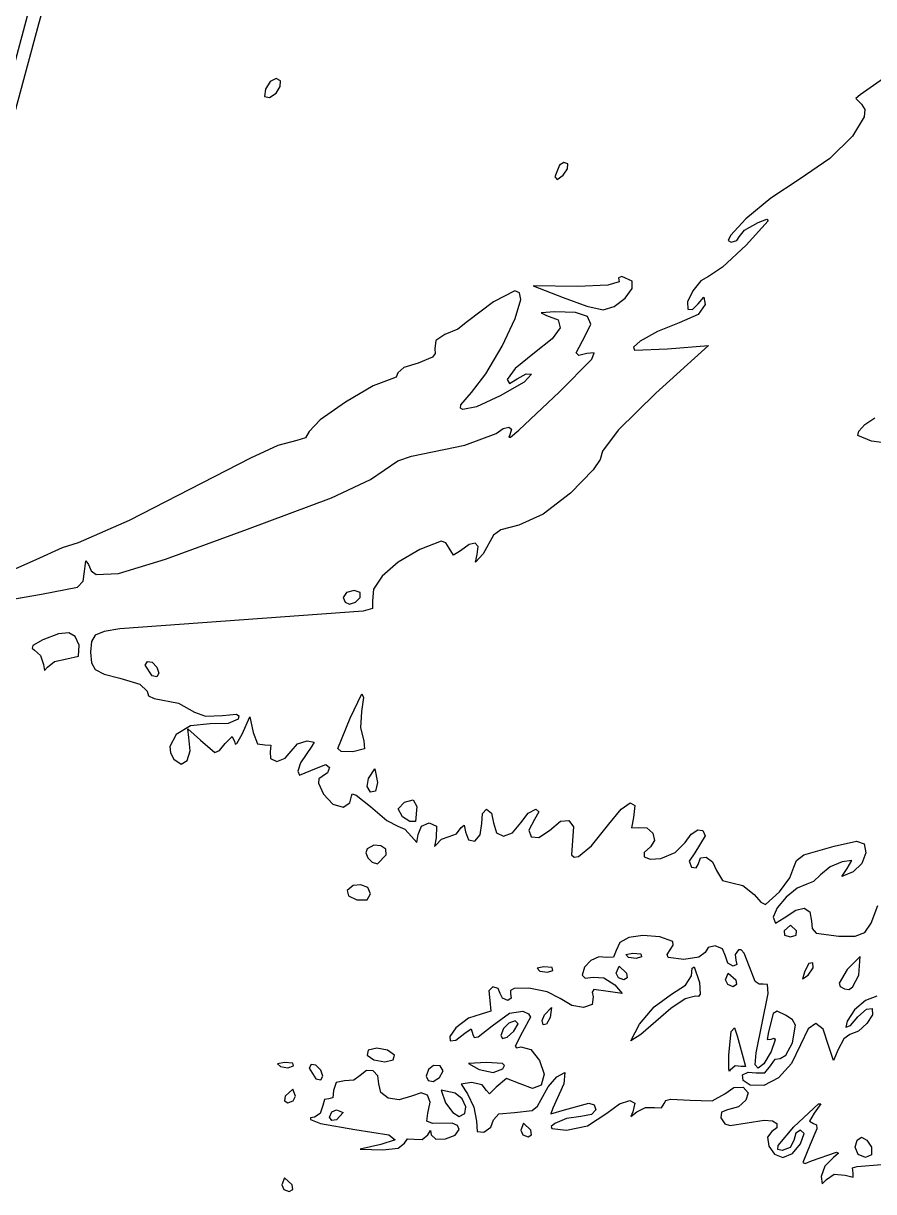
# Model space of a CAD drawing. Extents: x 0 to 282, y 0 to 282.
# Drawn here: x 137.6 to 181.6, y 47.3 to 107.6 of the extents above; entities that cross this region are included whole.
import ezdxf

# ---------------------------------------------------------------- set-up
doc = ezdxf.new("R2010")
doc.units = 0

msp = doc.modelspace()

# ---------------------------------------------------------------- linework, layer by layer
at = {"layer": 'Layer 1'}
for p, q in [((138.430012, 107.597469), (140.017512, 113.100809)), ((138.535837, 110.560766), (132.538611, 88.560691)), ((134.620012, 93.486369), (138.430012, 107.597469)), ((150.397764, 104.612284), (150.142, 104.210999)), ((150.706445, 104.775444), (150.397764, 104.612284)), ((150.919214, 104.645908), (150.706445, 104.775444)), ((150.900473, 104.347701), (150.919214, 104.645908)), ((182.258175, 104.884941), (180.869114, 103.92803)), ((150.142, 104.211), (150.102313, 103.840583)), ((150.102313, 103.840583), (150.353667, 103.787666)), ((150.142, 104.210999), (150.142, 104.211)), ((150.353667, 103.787666), (150.696523, 104.01642)), ((150.696523, 104.01642), (150.900473, 104.347701)), ((180.869114, 103.92803), (180.653038, 103.734003)), ((180.653038, 103.734003), (180.93967, 103.434141)), ((180.93967, 103.434141), (181.118608, 103.169007)), ((181.087947, 102.788117), (180.485468, 101.784904)), ((181.118608, 103.169007), (181.087947, 102.788117)), ((180.485468, 101.784904), (179.30752, 100.63617)), ((165.347, 100.295), (165.100055, 99.695277)), ((165.558667, 100.422882), (165.347, 100.295)), ((165.347, 100.295), (165.347, 100.295)), ((165.770334, 100.365556), (165.558667, 100.422882)), ((165.752695, 100.105381), (165.770334, 100.365556)), ((179.30752, 100.63617), (177.72939, 99.553581)), ((165.100055, 99.695277), (165.219118, 99.558575)), ((165.219118, 99.558575), (165.523389, 99.765833)), ((165.523389, 99.765833), (165.752695, 100.105381)), ((177.72939, 99.553581), (176.255439, 98.585096)), ((176.255439, 98.585096), (174.960083, 97.520698)), ((174.960083, 97.520698), (174.167436, 96.661351)), ((174.907166, 96.934202), (175.612722, 97.331077)), ((176.11543, 97.410452), (174.977722, 96.166907)), ((175.612722, 97.331077), (176.049284, 97.506364)), ((176.049284, 97.506364), (176.11543, 97.410452)), ((174.167436, 96.661351), (174.060913, 96.402624)), ((174.505881, 96.396216), (174.624944, 96.590243)), ((174.624944, 96.590243), (174.907166, 96.934202)), ((174.977722, 96.166907), (173.769458, 95.024788)), ((174.060913, 96.402624), (174.20161, 96.308021)), ((174.20161, 96.308021), (174.505881, 96.396216)), ((173.769458, 95.024788), (173.037442, 94.544127)), ((168.416, 94.2623), (167.842735, 94.085911)), ((168.552693, 94.544524), (168.386777, 94.466252)), ((168.386777, 94.466252), (168.415992, 94.262302)), ((168.415992, 94.262302), (168.416, 94.2623)), ((169.08627, 94.29758), (168.552693, 94.544524)), ((169.097846, 93.927163), (169.08627, 94.29758)), ((172.638912, 94.319232), (172.230461, 93.803295)), ((173.037442, 94.544127), (172.638912, 94.319232)), ((163.027445, 93.808066), (161.925015, 93.239212)), ((163.264467, 93.700579), (163.027445, 93.808066)), ((163.336125, 93.345045), (163.264467, 93.700579)), ((166.26405, 94.015355), (163.97099, 94.050633)), ((163.97099, 94.050633), (165.52321, 93.45091)), ((167.842735, 94.085911), (166.26405, 94.015355)), ((168.729082, 93.424453), (169.097846, 93.927163)), ((172.230461, 93.803295), (171.960918, 93.234442)), ((161.925, 93.2392), (160.58444, 92.21614)), ((161.925015, 93.239212), (161.925, 93.2392)), ((163.053352, 92.377111), (163.336125, 93.345045)), ((165.52321, 93.45091), (166.749113, 93.001118)), ((166.749113, 93.001118), (167.6046, 92.81591)), ((167.6046, 92.81591), (168.168494, 92.987889)), ((168.168494, 92.987889), (168.729082, 93.424453)), ((171.960918, 93.234442), (171.979112, 92.850797)), ((172.217237, 92.833159), (172.508279, 93.133019)), ((172.861057, 93.097742), (172.508278, 92.581804)), ((172.508279, 93.133019), (172.790501, 93.472568)), ((172.790501, 93.472568), (172.861057, 93.097742)), ((162.370396, 90.946156), (163.053352, 92.377111)), ((165.100018, 92.710042), (164.385643, 92.661535)), ((164.385643, 92.661535), (164.676684, 92.533653)), ((164.676684, 92.533653), (165.276958, 92.294977)), ((166.171581, 92.676415), (165.100018, 92.710042)), ((166.793352, 92.467503), (166.171581, 92.676415)), ((166.965331, 92.079998), (166.793352, 92.467503)), ((172.508278, 92.581804), (171.520497, 92.145241)), ((171.979112, 92.850797), (172.217237, 92.833159)), ((160.081731, 91.828084), (159.42027, 91.545862)), ((160.58444, 92.21614), (160.081731, 91.828084)), ((165.377831, 91.894243), (164.96938, 91.328144)), ((165.276958, 92.294977), (165.377831, 91.894243)), ((166.687518, 91.510592), (166.965331, 92.079998)), ((171.520497, 92.145241), (170.396017, 91.695449)), ((158.957249, 91.241591), (158.891103, 90.805028)), ((159.42027, 91.545862), (158.957249, 91.241591)), ((164.96938, 91.328144), (164.041684, 90.593373)), ((166.193629, 90.597779), (166.687518, 91.510592)), ((169.509667, 91.19274), (169.169567, 90.884059)), ((170.396017, 91.695449), (169.509667, 91.19274)), ((158.917561, 90.565249), (158.78527, 90.368465)), ((158.891103, 90.805028), (158.917561, 90.565249)), ((161.535305, 89.5152), (162.370396, 90.946156)), ((164.041684, 90.593373), (163.045087, 89.786393)), ((166.340252, 90.463834), (166.193629, 90.597779)), ((166.758074, 90.558091), (166.340252, 90.463834)), ((167.137863, 90.601636), (166.758074, 90.558091)), ((167.018249, 90.271456), (167.137863, 90.601636)), ((169.169567, 90.884059), (169.223034, 90.734128)), ((169.223034, 90.734128), (170.920777, 90.804684)), ((173.037447, 90.981073), (170.321057, 88.511623)), ((170.920777, 90.804684), (173.037447, 90.981073)), ((158.044436, 90.064194), (157.290375, 89.843708)), ((158.78527, 90.368465), (158.044436, 90.064194)), ((165.346964, 88.582531), (167.018249, 90.271456)), ((156.893502, 89.345409), (156.668606, 89.252805)), ((156.986106, 89.570305), (156.893502, 89.345409)), ((157.290375, 89.843708), (156.986106, 89.570305)), ((160.796125, 88.547265), (161.535305, 89.5152)), ((163.045087, 89.786393), (162.630574, 89.217543)), ((163.159741, 89.252821), (163.609533, 89.508585)), ((163.900575, 89.499766), (163.512519, 89.080843)), ((163.609533, 89.508585), (163.900575, 89.499766)), ((155.718862, 88.8879), (154.282947, 88.053359)), ((156.668606, 89.252805), (155.718862, 88.8879)), ((163.512519, 89.080843), (162.277795, 88.370876)), ((162.630574, 89.217543), (162.762866, 89.010287)), ((162.762866, 89.010287), (163.159741, 89.252821)), ((160.243809, 87.914469), (160.796125, 88.547265)), ((162.277795, 88.370876), (161.044174, 87.813044)), ((163.230294, 86.606971), (165.346964, 88.582531)), ((170.321057, 88.511623), (168.376365, 86.602214)), ((154.282947, 88.053359), (152.972708, 87.139443)), ((160.216938, 87.741111), (160.243809, 87.914469)), ((160.346335, 87.665319), (160.216938, 87.741111)), ((161.044174, 87.813044), (160.346335, 87.665319)), ((152.972708, 87.139443), (152.399996, 86.536415)), ((181.116014, 86.888924), (181.628645, 87.235638)), ((152.399996, 86.536415), (152.214788, 86.214505)), ((160.447755, 85.835267), (162.066127, 86.430582)), ((162.066127, 86.430582), (162.429379, 86.69737)), ((162.429379, 86.69737), (162.723177, 86.765721)), ((162.723177, 86.765721), (162.86484, 86.648864)), ((162.771683, 86.360026), (162.729239, 86.239861)), ((162.86484, 86.648864), (162.771683, 86.360026)), ((162.802551, 86.245374), (163.230294, 86.606971)), ((168.376365, 86.602214), (167.569387, 85.513013)), ((180.750007, 86.333299), (180.808987, 86.548273)), ((181.468792, 86.042257), (180.750007, 86.333299)), ((180.808987, 86.548273), (181.116014, 86.888924)), ((150.790447, 85.804401), (149.366106, 85.160581)), ((151.764996, 86.077804), (150.790447, 85.804401)), ((152.214788, 86.214505), (151.764996, 86.077804)), ((157.691677, 85.266412), (160.447755, 85.835267)), ((162.729239, 86.239861), (162.802551, 86.245374)), ((187.959912, 85.19559), (181.468792, 86.042257)), ((149.366106, 85.160581), (143.108707, 81.94148)), ((156.986121, 85.019467), (157.691677, 85.266412)), ((167.439368, 85.085958), (167.084867, 84.55059)), ((167.569387, 85.513013), (167.439368, 85.085958)), ((155.566187, 84.053737), (156.986121, 85.019467)), ((167.084867, 84.55059), (165.915738, 83.343427)), ((153.564171, 83.114467), (155.566187, 84.053737)), ((165.915738, 83.343427), (164.48864, 82.268557)), ((149.225001, 81.491687), (153.564171, 83.114467)), ((164.48864, 82.268557), (163.230217, 81.703013)), ((143.108707, 81.94148), (140.476096, 80.786131)), ((144.983947, 79.944973), (149.225001, 81.491687)), ((163.230217, 81.703013), (162.312993, 81.451658)), ((159.230594, 80.865164), (158.11493, 80.433011)), ((159.469271, 80.780277), (159.230594, 80.865164)), ((161.924937, 81.173846), (161.39577, 80.221345)), ((162.312993, 81.451658), (161.924937, 81.173846)), ((139.647069, 80.530367), (138.288876, 79.904186)), ((140.476096, 80.786131), (139.647069, 80.530367)), ((158.11493, 80.433011), (157.000371, 79.776513)), ((159.63188, 80.503567), (159.469271, 80.780277)), ((159.865596, 80.155199), (159.63188, 80.503567)), ((160.231603, 80.362456), (159.865596, 80.155199)), ((160.666512, 80.697043), (160.231603, 80.362456)), ((160.985665, 80.763741), (160.666512, 80.697043)), ((161.139455, 80.585698), (160.985665, 80.763741)), ((161.07827, 80.186067), (161.139455, 80.585698)), ((138.288876, 79.904186), (134.514156, 78.246126)), ((140.793604, 79.304459), (140.872979, 79.851265)), ((140.872979, 79.851265), (141.005271, 79.657237)), ((141.005271, 79.657237), (141.138528, 79.33381)), ((142.548675, 79.198625), (144.983947, 79.944973)), ((157.000371, 79.776513), (156.18347, 79.070407)), ((161.39577, 80.221345), (160.998895, 79.793601)), ((160.998895, 79.793601), (161.07827, 80.186067)), ((140.719189, 78.800095), (140.793604, 79.304459)), ((141.138528, 79.33381), (141.396634, 79.140195)), ((141.396634, 79.140195), (142.548675, 79.198625)), ((156.18347, 79.070407), (155.723756, 78.384144)), ((138.571104, 78.140289), (140.436415, 78.497477)), ((140.436415, 78.497477), (140.719189, 78.800095)), ((136.375063, 77.761053), (138.571104, 78.140289)), ((154.32716, 78.219664), (154.164, 77.9639)), ((154.164, 77.9639), (154.256604, 77.721365)), ((154.164, 77.9639), (154.164, 77.9639)), ((154.728445, 78.316678), (154.32716, 78.219664)), ((155.032716, 78.219664), (154.728445, 78.316678)), ((154.80341, 77.721365), (155.045945, 77.9639)), ((155.045945, 77.9639), (155.032716, 78.219664)), ((155.723756, 78.384144), (155.68076, 77.787181)), ((155.186871, 77.258014), (142.627971, 76.340791)), ((154.256604, 77.721365), (154.4815, 77.611122)), ((154.4815, 77.611122), (154.80341, 77.721365)), ((155.685169, 77.390306), (155.186871, 77.258014)), ((155.68076, 77.787181), (155.685169, 77.390306)), ((139.455043, 76.079869), (138.642002, 75.7767)), ((139.986965, 76.138298), (139.455043, 76.079869)), ((140.313836, 75.945373), (139.986965, 76.138298)), ((141.810519, 76.207948), (141.353559, 76.018881)), ((142.627971, 76.340791), (141.810519, 76.207948)), ((138.126062, 75.472429), (138.091335, 75.345098)), ((138.642, 75.7767), (138.126062, 75.472429)), ((138.642002, 75.7767), (138.642, 75.7767)), ((140.511722, 75.494478), (140.313836, 75.945373)), ((140.485264, 74.930033), (140.511722, 75.494478)), ((141.154568, 75.690906), (141.111021, 75.141341)), ((141.353559, 76.018881), (141.154568, 75.690906)), ((138.091335, 75.345098), (138.218666, 75.247533)), ((138.218666, 75.247533), (138.514118, 74.956491)), ((138.514118, 74.956491), (138.677277, 74.506699)), ((139.876722, 74.788922), (140.485264, 74.930033)), ((141.111021, 75.141341), (141.154567, 74.584614)), ((138.677277, 74.506699), (138.730194, 74.184789)), ((138.730194, 74.184789), (138.888944, 74.365588)), ((138.888944, 74.365588), (139.237312, 74.65663)), ((139.237312, 74.65663), (139.876722, 74.788922)), ((141.154567, 74.584614), (141.353556, 74.232939)), ((141.353556, 74.232939), (141.810515, 74.000325)), ((143.933164, 74.471111), (144.043407, 74.660729)), ((144.285942, 73.906666), (143.933164, 74.471111)), ((144.043407, 74.660729), (144.285942, 74.612222)), ((144.285942, 74.612222), (144.541706, 74.356458)), ((144.541706, 74.356458), (144.63872, 74.047777)), ((141.810515, 74.000325), (142.627971, 73.800781)), ((142.627971, 73.800781), (143.651026, 73.478871)), ((144.541706, 73.858159), (144.285942, 73.906666)), ((144.63872, 74.047777), (144.541706, 73.858159)), ((144.63872, 74.047777), (144.63872, 74.047777)), ((143.651026, 73.478871), (144.039081, 73.130503)), ((144.039081, 73.130503), (144.109636, 72.883559)), ((144.109636, 72.883559), (144.391859, 72.742447)), ((144.391859, 72.742447), (145.657448, 72.508732)), ((145.657448, 72.508732), (146.473249, 72.036891)), ((154.516496, 71.719431), (155.133858, 72.980609)), ((155.211028, 72.800914), (155.116219, 72.072209)), ((155.133858, 72.980609), (155.211028, 72.800914)), ((146.473249, 72.036891), (147.050923, 71.829634)), ((147.050923, 71.829634), (147.919639, 71.860502)), ((147.919639, 71.860502), (148.656062, 71.931058)), ((148.656062, 71.931058), (148.777881, 71.85058)), ((148.777881, 71.85058), (148.731028, 71.684113)), ((155.11622, 72.072217), (155.063303, 71.221141)), ((155.116219, 72.072209), (155.11622, 72.072217)), ((146.268195, 71.32913), (145.529566, 70.890362)), ((147.284638, 71.437168), (146.268195, 71.32913)), ((148.219499, 71.454807), (147.284638, 71.437168)), ((148.731028, 71.684113), (148.219499, 71.454807)), ((148.942698, 70.907997), (149.330754, 71.789942)), ((149.330754, 71.789942), (149.507143, 70.978553)), ((153.881496, 70.167211), (154.516496, 71.719431)), ((155.063303, 71.221141), (155.222053, 70.555267)), ((145.529566, 70.890362), (145.201043, 70.266384)), ((146.19103, 70.731608), (146.133703, 71.17699)), ((146.133703, 71.17699), (146.790753, 70.590497)), ((146.263237, 70.044242), (146.19103, 70.731608)), ((148.060753, 70.414108), (148.42676, 70.784525)), ((148.42676, 70.784525), (148.554642, 70.519941)), ((148.669294, 70.422928), (148.942698, 70.907997)), ((149.507143, 70.978553), (149.727629, 70.409699)), ((145.201043, 70.266384), (145.231913, 69.930417)), ((146.107243, 69.545392), (146.263237, 70.044242)), ((146.790753, 70.590497), (147.531586, 69.959907)), ((147.531586, 69.959907), (147.773018, 70.059677)), ((147.773018, 70.059677), (148.060753, 70.414108)), ((148.554642, 70.519941), (148.58551, 70.392059)), ((148.58551, 70.392059), (148.669294, 70.422928)), ((149.727629, 70.409699), (150.106866, 70.343553)), ((150.106866, 70.343553), (150.419956, 70.339143)), ((150.419956, 70.339143), (150.389088, 69.990775)), ((151.165199, 69.655636), (151.4827, 70.026053)), ((151.4827, 70.026053), (151.79579, 70.39647)), ((151.79579, 70.39647), (152.294089, 70.55522)), ((152.541034, 70.272998), (151.95895, 69.42633)), ((152.294089, 70.55522), (152.655686, 70.480255)), ((152.655686, 70.480255), (152.541034, 70.272998)), ((154.057885, 70.012871), (153.881496, 70.167211)), ((154.657608, 69.990822), (154.057885, 70.012871)), ((155.257331, 70.140753), (154.657608, 69.990822)), ((155.222053, 70.555267), (155.257331, 70.140753)), ((145.231913, 69.930417), (145.414918, 69.602718)), ((145.414918, 69.602718), (145.799114, 69.357427)), ((145.799114, 69.357427), (146.107243, 69.545392)), ((150.389088, 69.990775), (150.406727, 69.637997)), ((150.406727, 69.637997), (150.741866, 69.496886)), ((150.741866, 69.496886), (151.165199, 69.655636)), ((151.95895, 69.42633), (151.826658, 68.983152)), ((151.826658, 68.983152), (151.906034, 68.791328)), ((151.906034, 68.791328), (152.787979, 69.144106)), ((152.787979, 69.144106), (153.268639, 69.333725)), ((153.343604, 68.910391), (153.070201, 68.720773)), ((153.268639, 69.333725), (153.458257, 69.179384)), ((153.458257, 69.179384), (153.343604, 68.910391)), ((155.468998, 68.614994), (155.790908, 69.117703)), ((155.790908, 69.117703), (155.927609, 68.403327)), ((152.908832, 68.586001), (152.88389, 68.363586)), ((152.88389, 68.363586), (153.140756, 67.794732)), ((153.070201, 68.720773), (152.908832, 68.586001)), ((155.402852, 68.19607), (155.468998, 68.614994)), ((155.574831, 67.909438), (155.402852, 68.19607)), ((155.927609, 68.403327), (155.830595, 67.957945)), ((155.927609, 68.403327), (155.927609, 68.403327)), ((153.140756, 67.794732), (153.635747, 67.292023)), ((154.507769, 67.349349), (154.587145, 67.697718)), ((154.587145, 67.697718), (154.627383, 67.813473)), ((154.627383, 67.813473), (154.82968, 67.750635)), ((154.82968, 67.750635), (155.574923, 67.168551)), ((155.830595, 67.957945), (155.574831, 67.909438)), ((153.635747, 67.292023), (154.163811, 67.133273)), ((154.163811, 67.133273), (154.507769, 67.349349)), ((155.574923, 67.168551), (156.425998, 66.445354)), ((157.008035, 67.036311), (157.338764, 67.38027)), ((157.232931, 66.639436), (157.008035, 67.036311)), ((157.338764, 67.38027), (157.775327, 67.512562)), ((157.775327, 67.512562), (157.973764, 67.168603)), ((157.973764, 67.168603), (157.903208, 66.392491)), ((161.35607, 66.80254), (161.572147, 67.027436)), ((161.572147, 67.027436), (161.827911, 66.820179)), ((163.724091, 66.820179), (164.112147, 67.027436)), ((164.112147, 67.027436), (164.275307, 66.895144)), ((167.886873, 66.251324), (168.521874, 67.020822)), ((168.521874, 67.020822), (168.998124, 67.353758)), ((168.998124, 67.353758), (169.236249, 67.223671)), ((169.236249, 67.223671), (169.156873, 66.604102)), ((156.425998, 66.445354), (156.986033, 66.145491)), ((157.607757, 66.383672), (157.232931, 66.639436)), ((157.903209, 66.392491), (157.607757, 66.383672)), ((157.903208, 66.392491), (157.903209, 66.392491)), ((161.325202, 66.286602), (161.35607, 66.80254)), ((161.827911, 66.820179), (161.924925, 66.32188)), ((163.336035, 66.32188), (163.724091, 66.820179)), ((164.041591, 66.498269), (163.756061, 65.938786)), ((164.275307, 66.895144), (164.041591, 66.498269)), ((164.817703, 65.933824), (165.387109, 66.401806)), ((165.387109, 66.401806), (165.827531, 66.449762)), ((165.827531, 66.449762), (166.062902, 66.107457)), ((169.156873, 66.604102), (169.059859, 66.061706)), ((156.986033, 66.145491), (157.35204, 65.986741)), ((157.35204, 65.986741), (157.691589, 65.616324)), ((158.044367, 65.722157), (158.207527, 66.141081)), ((158.207527, 66.141081), (158.608812, 66.32188)), ((158.608812, 66.32188), (158.983638, 66.145491)), ((158.983638, 66.145491), (158.96159, 65.545768)), ((160.015514, 65.753026), (160.266868, 66.074935)), ((160.266868, 66.074935), (160.412388, 66.193998)), ((160.412388, 66.193998), (160.478535, 65.863268)), ((160.478535, 65.863268), (160.646104, 65.444344)), ((161.241417, 65.695699), (161.325202, 66.286602)), ((161.924925, 66.32188), (162.075958, 65.805942)), ((162.075958, 65.805942), (162.445272, 65.633963)), ((162.445272, 65.633963), (162.90719, 65.805942)), ((162.90719, 65.805942), (163.336035, 66.32188)), ((163.756061, 65.938786), (163.874022, 65.594277)), ((164.269794, 65.560653), (164.817703, 65.933824)), ((166.062902, 66.107457), (166.017153, 65.404657)), ((166.989496, 65.126843), (167.886873, 66.251324)), ((169.059859, 66.061706), (169.439095, 66.074935)), ((169.439095, 66.074935), (169.860224, 66.05454)), ((169.860224, 66.05454), (170.16229, 65.779484)), ((170.16229, 65.779484), (170.25269, 65.405208)), ((172.146666, 65.730976), (172.481807, 65.951462)), ((172.481807, 65.951462), (172.750801, 65.933823)), ((172.750801, 65.933823), (172.861045, 65.651601)), ((157.691589, 65.616324), (157.973811, 65.298824)), ((157.973811, 65.298824), (158.044367, 65.722157)), ((158.96159, 65.545768), (158.882215, 65.104796)), ((158.882215, 65.104796), (158.96159, 65.19299)), ((158.96159, 65.19299), (159.243812, 65.484032)), ((159.243812, 65.484032), (159.631868, 65.616324)), ((159.631868, 65.616324), (160.015514, 65.753026)), ((160.646104, 65.444344), (160.972424, 65.369379)), ((160.972424, 65.369379), (161.241417, 65.695699)), ((163.874022, 65.594277), (164.269794, 65.560653)), ((166.017153, 65.404657), (165.962031, 64.663823)), ((170.25269, 65.405208), (170.038818, 65.087157)), ((171.308817, 64.787295), (171.837985, 65.298823)), ((171.837985, 65.298823), (172.146666, 65.730976)), ((172.861045, 65.651601), (172.331878, 64.769656)), ((179.528554, 65.122431), (180.692724, 65.369376)), ((180.692724, 65.369376), (181.081882, 65.23543)), ((181.081882, 65.23543), (181.160155, 64.774061)), ((155.399, 64.9817), (155.337815, 64.771135)), ((155.337815, 64.771135), (155.438687, 64.514269)), ((155.741856, 65.160293), (155.399, 64.981699)), ((155.399, 64.981699), (155.399, 64.9817)), ((156.104555, 65.140449), (155.741856, 65.160293)), ((155.928167, 64.205588), (156.386778, 64.664199)), ((156.361422, 64.961855), (156.104555, 65.140449)), ((156.386778, 64.664199), (156.361422, 64.961855)), ((165.962031, 64.663823), (166.094047, 64.543933)), ((166.094047, 64.543933), (166.317014, 64.584447)), ((166.317014, 64.584447), (166.989496, 65.126843)), ((170.038818, 65.087157), (169.714703, 64.790052)), ((169.714703, 64.790052), (169.721318, 64.562399)), ((170.567985, 64.487434), (171.308817, 64.787295)), ((172.331878, 64.769656), (172.045246, 64.333093)), ((177.578905, 64.373331), (177.971921, 64.668231)), ((177.971921, 64.668231), (179.528554, 65.122431)), ((181.160155, 64.774061), (180.960615, 64.213475)), ((155.438687, 64.514269), (155.652008, 64.29709)), ((155.652008, 64.29709), (155.928167, 64.205588)), ((169.721318, 64.562399), (170.018974, 64.447195)), ((170.018974, 64.447195), (170.567985, 64.487434)), ((172.045246, 64.333093), (172.155489, 64.028822)), ((172.155489, 64.028822), (172.398024, 63.993544)), ((172.398024, 63.993544), (172.508267, 64.169933)), ((172.508267, 64.169933), (172.632291, 64.507277)), ((172.632291, 64.507277), (172.918372, 64.54035)), ((172.918372, 64.54035), (173.237526, 64.30884)), ((173.237526, 64.30884), (173.460768, 63.852433)), ((177.235497, 63.486424), (177.447164, 64.028821)), ((177.447164, 64.028821), (177.578905, 64.373331)), ((179.321299, 64.04205), (178.823, 63.640765)), ((179.95189, 64.311043), (179.321299, 64.04205)), ((180.44578, 64.372779), (179.95189, 64.311043)), ((180.198835, 63.958265), (180.44578, 64.372779)), ((180.960615, 64.213475), (180.516335, 63.781876)), ((173.460768, 63.852433), (173.75622, 63.336495)), ((176.70633, 62.758821), (177.235497, 63.486424)), ((178.823, 63.640765), (178.456993, 63.287987)), ((179.934251, 63.55257), (180.198835, 63.958265)), ((180.516335, 63.781876), (179.934251, 63.55257)), ((154.682474, 63.085013), (154.375995, 62.8298)), ((154.375995, 62.8298), (154.376, 62.8298)), ((154.376, 62.8298), (154.437736, 62.556397)), ((155.081555, 63.125252), (154.682474, 63.085013)), ((155.427719, 62.973667), (155.081555, 63.125252)), ((155.575445, 62.653411), (155.427719, 62.973667)), ((173.75622, 63.336495), (174.23688, 63.217433)), ((174.23688, 63.217433), (174.805735, 63.089551)), ((174.805735, 63.089551), (175.40105, 62.61771)), ((175.987544, 62.106182), (176.70633, 62.758821)), ((177.624106, 62.951745), (177.054701, 62.485416)), ((178.117444, 63.146876), (177.624106, 62.951745)), ((178.456993, 63.287987), (178.117444, 63.146876)), ((154.437736, 62.556397), (154.869889, 62.335911)), ((154.869889, 62.335911), (155.394646, 62.335911)), ((155.394646, 62.335911), (155.575445, 62.653411)), ((175.40105, 62.61771), (175.738945, 62.22304)), ((175.738945, 62.22304), (175.987544, 62.106182)), ((177.054701, 62.485416), (176.584515, 61.926484)), ((176.584515, 61.926484), (176.388834, 61.453546)), ((176.953279, 61.418268), (177.545835, 61.807426)), ((177.545835, 61.807426), (177.989563, 61.912157)), ((177.989563, 61.912157), (178.267927, 61.725846)), ((178.267927, 61.725846), (178.364389, 61.241879)), ((181.447335, 61.130533), (181.786329, 62.053267)), ((176.388834, 61.453546), (176.499077, 61.131636)), ((176.499077, 61.131636), (176.953279, 61.418268)), ((177.2705, 61.030622), (176.953, 60.7484)), ((177.588, 60.7484), (177.2705, 61.030622)), ((178.364389, 61.241879), (178.396359, 60.857682)), ((181.111645, 60.650976), (181.447335, 61.130533)), ((168.927564, 60.395213), (168.449108, 60.132834)), ((169.644145, 60.498841), (168.927564, 60.395213)), ((170.532704, 60.43049), (169.644145, 60.498841)), ((171.194163, 60.187956), (170.532704, 60.43049)), ((176.953, 60.7484), (176.966229, 60.523504)), ((176.953, 60.7484), (176.953, 60.7484)), ((176.966229, 60.523504), (177.2705, 60.4309)), ((177.2705, 60.4309), (177.574771, 60.523504)), ((177.574771, 60.523504), (177.588, 60.7484)), ((178.396359, 60.857682), (178.593694, 60.628927)), ((178.593694, 60.628927), (179.775499, 60.465767)), ((179.775499, 60.465767), (180.61059, 60.475689)), ((180.61059, 60.475689), (181.111645, 60.650976)), ((168.449108, 60.132834), (168.274924, 59.724934)), ((170.909183, 59.519331), (171.061871, 59.760212)), ((171.061871, 59.760212), (171.217314, 60.008811)), ((171.217314, 60.008811), (171.194163, 60.187956)), ((173.019787, 59.874866), (172.861037, 59.619101)), ((173.390204, 59.971879), (173.019787, 59.874866)), ((173.760621, 59.813129), (173.390204, 59.971879)), ((173.919371, 59.442712), (173.760621, 59.813129)), ((174.589649, 59.760212), (174.41326, 59.522087)), ((174.732414, 59.766277), (174.589649, 59.760212)), ((174.885101, 59.597054), (174.732414, 59.766277)), ((166.960827, 59.204587), (166.640019, 58.86614)), ((167.374238, 59.397512), (166.960827, 59.204587)), ((167.781035, 59.372156), (167.374238, 59.397512)), ((168.133813, 59.389796), (167.781035, 59.372156)), ((168.274924, 59.724934), (168.133813, 59.389796)), ((168.76433, 59.517726), (169.121518, 59.583872)), ((168.909851, 59.372205), (168.76433, 59.517726)), ((169.297907, 59.310469), (168.909851, 59.372205)), ((169.121518, 59.583872), (169.549262, 59.548594)), ((169.580129, 59.407483), (169.297907, 59.310469)), ((169.549262, 59.548594), (169.580129, 59.407483)), ((169.580129, 59.407483), (169.580129, 59.407483)), ((170.951626, 59.367747), (170.909183, 59.519331)), ((171.767427, 59.266323), (170.951626, 59.367747)), ((172.539127, 59.376567), (171.767427, 59.266323)), ((172.861037, 59.619101), (172.539127, 59.376567)), ((174.034024, 59.072296), (173.919371, 59.442712)), ((174.41326, 59.522087), (174.448538, 59.231045)), ((174.448538, 59.231045), (174.497045, 59.00615)), ((175.154094, 58.878267), (174.885101, 59.597054)), ((180.882508, 59.4166), (180.199, 58.7375)), ((180.798723, 58.455278), (180.882508, 59.4166)), ((164.535667, 58.878667), (164.178479, 58.812521)), ((164.178479, 58.812521), (164.324, 58.667)), ((164.324, 58.667), (164.712056, 58.605264)), ((164.324, 58.667), (164.324, 58.667)), ((164.96341, 58.843389), (164.535667, 58.878667)), ((164.712056, 58.605264), (164.994278, 58.702278)), ((164.994278, 58.702278), (164.96341, 58.843389)), ((166.640019, 58.86614), (166.511035, 58.454933)), ((168.274822, 58.560816), (168.415933, 58.913594)), ((168.389475, 58.318281), (168.274822, 58.560816)), ((168.415933, 58.913594), (168.803989, 58.560816)), ((168.803989, 58.560816), (168.839267, 58.318281)), ((168.803989, 58.560816), (168.803989, 58.560816)), ((172.155386, 58.419699), (172.196728, 58.820984)), ((172.196728, 58.820984), (172.300908, 58.87831)), ((172.300908, 58.87831), (172.57872, 58.066921)), ((173.919242, 58.208038), (174.060353, 58.560816)), ((174.307427, 58.913545), (174.034024, 59.072296)), ((174.060353, 58.560816), (174.448409, 58.208038)), ((174.497045, 59.00615), (174.307427, 58.913545)), ((175.453955, 58.133024), (175.154094, 58.878267)), ((178.012, 58.667), (177.888528, 58.256896)), ((178.223667, 59.050645), (178.012, 58.666999)), ((178.012, 58.666999), (178.012, 58.667)), ((178.188389, 58.455333), (178.444153, 58.82575)), ((178.435334, 59.090333), (178.223667, 59.050645)), ((178.444153, 58.82575), (178.435334, 59.090333)), ((180.199, 58.7375), (179.797715, 58.045173)), ((180.199, 58.7375), (180.199, 58.7375)), ((166.511035, 58.454933), (166.674195, 58.296183)), ((166.674195, 58.296183), (167.07548, 58.3491)), ((167.07548, 58.3491), (167.626695, 58.313822)), ((167.626695, 58.313822), (168.20437, 57.961044)), ((168.20437, 57.961044), (168.570377, 57.506843)), ((168.662878, 58.208038), (168.389475, 58.318281)), ((168.839267, 58.318281), (168.662878, 58.208038)), ((171.132326, 57.467198), (171.855523, 57.930219)), ((171.855523, 57.930219), (172.155386, 58.419699)), ((172.578709, 58.066927), (172.605167, 57.476024)), ((172.57872, 58.066921), (172.578709, 58.066927)), ((174.033895, 57.965503), (173.919242, 58.208038)), ((174.307298, 57.85526), (174.033895, 57.965503)), ((174.483687, 57.965503), (174.307298, 57.85526)), ((174.448409, 58.208038), (174.483687, 57.965503)), ((174.448409, 58.208038), (174.448409, 58.208038)), ((175.650188, 57.980337), (175.453955, 58.133024)), ((175.85965, 57.996322), (175.650188, 57.980337)), ((176.087302, 57.965453), (175.85965, 57.996322)), ((176.119824, 57.51125), (176.087302, 57.965453)), ((177.888528, 58.256896), (178.188389, 58.455333)), ((179.797715, 58.045173), (179.846773, 57.869336)), ((180.481223, 57.837916), (180.798723, 58.455278)), ((161.889647, 57.855212), (161.6868, 57.647955)), ((161.6868, 57.647955), (161.748536, 57.149656)), ((162.16305, 57.758198), (161.889647, 57.855212)), ((162.277703, 57.502434), (162.16305, 57.758198)), ((162.392356, 57.259899), (162.277703, 57.502434)), ((162.995937, 57.761505), (162.803218, 57.665456)), ((162.803218, 57.665456), (162.80687, 57.502434)), ((162.80687, 57.502434), (162.842148, 57.259899)), ((163.763781, 57.775837), (162.995937, 57.761505)), ((164.696989, 57.59173), (163.763781, 57.775837)), ((165.38215, 57.255489), (164.696989, 57.59173)), ((167.07548, 57.326044), (167.024216, 56.937989)), ((167.119577, 57.70528), (167.028076, 57.578501)), ((167.028076, 57.578501), (167.07548, 57.326044)), ((167.851592, 57.608266), (167.119577, 57.70528)), ((168.570377, 57.506843), (167.851592, 57.608266)), ((170.223919, 56.823381), (171.132326, 57.467198)), ((172.367042, 57.361371), (171.837875, 57.229079)), ((172.519178, 57.352551), (172.367042, 57.361371)), ((172.605167, 57.476024), (172.519178, 57.352551)), ((175.506872, 54.433262), (176.119824, 57.51125)), ((179.846773, 57.869336), (180.057889, 57.749722)), ((180.057889, 57.749722), (180.282785, 57.721059)), ((180.282785, 57.721059), (180.481223, 57.837916)), ((181.737822, 57.361327), (181.150777, 57.14084)), ((161.748536, 57.149656), (161.783814, 56.59844)), ((162.665759, 57.149656), (162.392356, 57.259899)), ((162.842148, 57.259899), (162.665759, 57.149656)), ((164.570607, 56.40887), (164.923384, 56.774877)), ((164.923384, 56.774877), (164.852829, 56.267759)), ((165.96919, 56.889482), (165.38215, 57.255489)), ((166.586, 56.788058), (165.96919, 56.889482)), ((167.024216, 56.937989), (166.586, 56.788058)), ((169.474266, 55.914978), (170.223919, 56.823381)), ((171.097042, 56.726371), (169.544822, 55.385811)), ((171.837875, 57.229079), (171.097042, 56.726371)), ((181.150777, 57.14084), (180.586882, 56.65577)), ((181.199834, 56.699868), (181.504105, 56.726326)), ((181.504105, 56.726326), (181.51568, 56.397801)), ((160.637285, 56.236843), (159.984645, 55.738544)), ((161.289925, 56.4441), (160.637285, 56.236843)), ((161.783814, 56.59844), (161.289925, 56.4441)), ((161.854368, 55.844377), (162.753951, 56.492607)), ((162.753951, 56.492607), (163.441868, 56.585211)), ((163.834334, 56.276531), (163.40659, 55.491601)), ((163.441868, 56.585211), (163.738973, 56.454022)), ((163.738973, 56.454022), (163.834334, 56.276531)), ((164.442725, 56.104599), (164.570607, 56.40887)), ((164.852829, 56.267759), (164.663211, 55.914981)), ((164.852829, 56.267759), (164.852829, 56.267759)), ((176.388818, 56.479375), (176.141873, 55.526874)), ((176.578436, 56.585209), (176.388818, 56.479375)), ((177.059096, 56.373542), (176.578436, 56.585209)), ((177.386518, 56.138173), (177.059096, 56.373542)), ((177.535346, 55.866425), (177.386518, 56.138173)), ((180.586882, 56.65577), (180.198826, 56.082506)), ((180.379625, 55.8532), (180.763271, 56.302992)), ((180.763271, 56.302992), (181.199834, 56.699868)), ((181.51568, 56.397801), (181.226292, 55.950213)), ((159.984645, 55.738544), (159.674311, 55.282688)), ((160.443256, 55.456322), (160.773986, 55.685627)), ((160.773986, 55.685627), (160.86659, 55.385766)), ((161.135583, 55.271113), (161.854368, 55.844377)), ((162.454, 55.7036), (162.303518, 55.344207)), ((162.714174, 55.977003), (162.454, 55.7036)), ((162.454, 55.7036), (162.454, 55.7036)), ((162.637555, 55.247193), (162.983167, 55.562489)), ((163.053723, 56.091656), (162.714174, 55.977003)), ((162.983167, 55.562489), (163.203653, 55.946135)), ((163.203653, 55.946135), (163.053723, 56.091656)), ((164.500051, 55.879703), (164.442725, 56.104599)), ((164.663211, 55.914981), (164.500051, 55.879703)), ((169.033294, 55.06831), (169.474266, 55.914978)), ((174.095565, 54.32748), (174.210218, 55.535745)), ((174.210218, 55.535745), (174.377787, 55.73859)), ((174.377787, 55.73859), (174.518898, 55.315256)), ((176.141873, 55.526874), (176.066908, 55.134408)), ((177.376596, 54.962432), (177.535346, 55.866425)), ((178.189642, 55.684527), (177.799933, 54.856599)), ((178.589274, 55.950213), (178.189642, 55.684527)), ((178.955832, 55.660273), (178.589274, 55.950213)), ((179.246323, 54.821321), (178.955832, 55.660273)), ((180.198826, 56.082506), (180.128271, 55.773825)), ((180.128271, 55.773825), (180.379625, 55.8532)), ((180.784768, 55.555541), (180.339935, 55.385766)), ((181.226292, 55.950213), (180.784768, 55.555541)), ((159.674311, 55.282688), (159.698013, 55.055037)), ((159.698013, 55.055037), (159.979684, 55.098583)), ((159.979684, 55.098583), (160.443256, 55.456322)), ((160.86659, 55.385766), (160.936594, 55.239143)), ((160.936594, 55.239143), (161.135583, 55.271113)), ((162.303518, 55.344207), (162.387854, 55.183252)), ((162.387854, 55.183252), (162.637555, 55.247193)), ((163.40659, 55.491601), (163.053813, 54.790455)), ((169.544822, 55.385811), (169.033294, 55.06831)), ((174.518898, 55.315256), (174.518899, 55.315258)), ((174.518899, 55.315258), (174.836399, 54.186368)), ((176.066908, 55.134408), (176.282984, 55.138818)), ((176.282984, 55.138818), (176.436773, 55.198349)), ((176.481422, 55.11236), (176.282984, 54.503818)), ((176.436773, 55.198349), (176.481422, 55.11236)), ((177.032638, 54.318612), (177.376596, 54.962432)), ((180.026845, 55.15646), (179.740212, 54.609654)), ((180.339935, 55.385766), (180.026845, 55.15646)), ((155.460736, 54.583564), (155.399, 54.3278)), ((155.399, 54.3278), (155.751778, 54.085265)), ((155.399, 54.3278), (155.399, 54.3278)), ((155.892889, 54.680578), (155.460736, 54.583564)), ((156.457334, 54.583564), (155.892889, 54.680578)), ((156.810112, 54.3278), (156.457334, 54.583564)), ((156.748376, 54.085265), (156.810112, 54.3278)), ((163.053813, 54.790455), (163.118856, 54.702812)), ((163.118856, 54.702812), (163.336035, 54.750767)), ((163.336035, 54.750767), (163.858587, 54.605797)), ((163.858587, 54.605797), (164.314993, 54.040801)), ((174.091156, 53.595465), (174.095565, 54.32748)), ((175.449544, 53.829129), (175.506872, 54.433262)), ((176.282984, 54.503818), (175.903747, 53.877637)), ((176.741596, 54.151043), (177.032638, 54.318612)), ((177.799933, 54.856599), (177.322581, 53.88646)), ((179.493267, 54.054029), (179.246323, 54.821321)), ((179.740212, 54.609654), (179.493267, 54.054029)), ((151.129667, 53.939767), (150.772479, 53.873621)), ((150.772479, 53.873621), (150.918, 53.7281)), ((150.918, 53.7281), (151.306056, 53.666364)), ((150.918, 53.7281), (150.918, 53.7281)), ((151.55741, 53.904489), (151.129667, 53.939767)), ((151.306056, 53.666364), (151.588278, 53.763378)), ((151.588278, 53.763378), (151.55741, 53.904489)), ((152.510243, 53.847118), (152.4, 53.6575)), ((152.752778, 53.798611), (152.510243, 53.847118)), ((153.008542, 53.542847), (152.752778, 53.798611)), ((155.751778, 54.085265), (156.316223, 53.975022)), ((156.316223, 53.975022), (156.748376, 54.085265)), ((158.834174, 53.794257), (158.574, 53.587)), ((159.173723, 53.763389), (158.834174, 53.794257)), ((159.328063, 53.503215), (159.173723, 53.763389)), ((161.572053, 53.939778), (160.637189, 53.882451)), ((160.637189, 53.882451), (161.183997, 53.587)), ((162.392262, 53.886861), (161.572053, 53.939778)), ((162.50471, 53.781028), (162.392262, 53.886861)), ((162.41872, 53.622278), (162.50471, 53.781028)), ((164.314993, 54.040801), (164.546502, 53.336898)), ((174.408656, 53.771854), (174.166121, 53.551368)), ((174.730566, 53.727757), (174.408656, 53.771854)), ((174.942232, 53.732166), (174.730566, 53.727757)), ((174.836399, 54.186368), (174.942232, 53.732166)), ((175.603885, 53.648331), (175.449544, 53.829129)), ((175.903747, 53.877637), (175.603885, 53.648331)), ((175.943436, 53.414619), (176.247707, 53.762987)), ((176.247707, 53.762987), (176.481422, 54.115765)), ((176.481422, 54.115765), (176.741596, 54.151043)), ((177.322581, 53.88646), (176.653405, 53.154445)), ((152.4, 53.6575), (152.752778, 53.093055)), ((152.4, 53.6575), (152.4, 53.6575)), ((153.105556, 53.234166), (153.008542, 53.542847)), ((153.008542, 53.044548), (153.105556, 53.234166)), ((155.046, 53.2695), (154.706451, 53.035785)), ((155.046014, 53.2695), (155.046, 53.2695)), ((155.363514, 53.530776), (155.046014, 53.2695)), ((155.707473, 53.507625), (155.363514, 53.530776)), ((155.958827, 53.259578), (155.707473, 53.507625)), ((155.998515, 52.846166), (155.958827, 53.259578)), ((158.574, 53.587), (158.448874, 53.23312)), ((158.448874, 53.23312), (158.551951, 53.004916)), ((158.574, 53.587), (158.574, 53.587)), ((158.807164, 52.961921), (159.138445, 53.163666)), ((159.138445, 53.163666), (159.328063, 53.503215)), ((161.183997, 53.587), (161.184, 53.587)), ((161.184, 53.587), (161.920424, 53.432659)), ((161.920424, 53.432659), (162.41872, 53.622278)), ((162.604019, 53.114756), (162.066035, 52.669374)), ((163.300755, 52.845763), (162.604019, 53.114756)), ((164.546502, 53.336898), (164.394365, 52.775207)), ((164.74714, 52.682605), (165.205752, 53.198545)), ((165.205752, 53.198545), (165.620266, 53.43226)), ((165.620266, 53.43226), (165.55853, 52.845767)), ((174.12037, 53.474198), (174.091156, 53.595465)), ((174.166121, 53.551368), (174.12037, 53.474198)), ((174.801317, 53.304376), (175.087949, 53.449897)), ((174.836595, 53.013334), (174.801317, 53.304376)), ((175.087949, 53.449897), (175.506873, 53.410209)), ((175.506873, 53.410209), (175.943436, 53.414619)), ((176.653405, 53.154445), (175.904853, 52.75316)), ((151.553056, 52.563878), (151.165, 52.2111)), ((151.694167, 52.2111), (151.553056, 52.563878)), ((152.752778, 53.093055), (153.008542, 53.044548)), ((153.793638, 52.912313), (153.670166, 52.493389)), ((154.234611, 52.987278), (153.793638, 52.912313)), ((154.706451, 53.035785), (154.234611, 52.987278)), ((156.099384, 52.384799), (155.998515, 52.846166)), ((158.551951, 53.004916), (158.807164, 52.961921)), ((159.949889, 52.352294), (159.226694, 52.515454)), ((159.226694, 52.515454), (159.456, 51.858405)), ((160.796034, 52.916319), (160.253637, 52.814895)), ((160.253637, 52.814895), (160.584367, 52.316596)), ((161.34284, 52.784027), (160.796034, 52.916319)), ((161.572146, 52.492985), (161.34284, 52.784027)), ((162.066035, 52.669374), (161.726486, 52.329825)), ((163.940163, 52.598818), (163.300755, 52.845763)), ((164.394365, 52.775207), (163.940163, 52.598818)), ((164.394363, 52.034375), (164.74714, 52.682605)), ((165.55853, 52.845767), (164.994085, 51.575767)), ((173.884098, 52.316601), (174.347119, 52.65174)), ((174.347119, 52.65174), (174.836599, 52.669379)), ((175.189373, 52.775209), (174.836595, 53.013334)), ((174.836599, 52.669379), (175.091811, 52.383297)), ((175.904853, 52.75316), (175.189373, 52.775209)), ((151.165, 52.2111), (151.129722, 51.968565)), ((151.129722, 51.968565), (151.306111, 51.858322)), ((151.165, 52.2111), (151.165, 52.2111)), ((151.306111, 51.858322), (151.579514, 51.968565)), ((151.579514, 51.968565), (151.694167, 52.2111)), ((153.198325, 52.039187), (153.105721, 51.717277)), ((153.423221, 52.070055), (153.198325, 52.039187)), ((153.626069, 52.109743), (153.423221, 52.070055)), ((153.670166, 52.493389), (153.626069, 52.109743)), ((156.48799, 52.092104), (156.099384, 52.384799)), ((157.055191, 52.01769), (156.48799, 52.092104)), ((157.691845, 52.211166), (157.055191, 52.01769)), ((158.196207, 52.37598), (157.691845, 52.211166)), ((158.525283, 52.259674), (158.196207, 52.37598)), ((158.649306, 51.898627), (158.525283, 52.259674)), ((158.538512, 51.329221), (158.649306, 51.898627)), ((160.315345, 52.060698), (159.949889, 52.352294)), ((160.492286, 51.659963), (160.315345, 52.060698)), ((160.584367, 52.316596), (160.919505, 51.637499)), ((161.726486, 52.329825), (161.572146, 52.492985)), ((164.204197, 51.681597), (164.394363, 52.034375)), ((168.441937, 51.811136), (168.967246, 51.985871)), ((168.967246, 51.985871), (169.234587, 51.849721)), ((170.744368, 51.822712), (170.829806, 51.974296)), ((170.829806, 51.974296), (171.083917, 52.056427)), ((171.083917, 52.056427), (172.084928, 51.999101)), ((172.084928, 51.999101), (173.222637, 51.959413)), ((173.222637, 51.959413), (173.884098, 52.316601)), ((174.9733, 51.994689), (174.583591, 51.652384)), ((175.091811, 52.383297), (174.9733, 51.994689)), ((152.973429, 51.311582), (152.682387, 51.117554)), ((153.105721, 51.717277), (152.973429, 51.311582)), ((153.458499, 51.117555), (153.568742, 51.390958)), ((153.568742, 51.390958), (153.811277, 51.505611)), ((153.811277, 51.505611), (154.164055, 51.3645)), ((154.164055, 51.3645), (153.811277, 50.976444)), ((154.164055, 51.3645), (154.164055, 51.3645)), ((158.476776, 50.905888), (158.538512, 51.329221)), ((159.456, 51.858405), (159.456, 51.8584)), ((159.456, 51.8584), (159.822007, 51.360101)), ((159.822007, 51.360101), (160.161556, 51.152844)), ((160.161556, 51.152844), (160.450944, 51.305531)), ((160.450944, 51.305531), (160.492286, 51.659963)), ((160.919505, 51.637499), (161.042978, 50.905486)), ((162.207145, 51.289131), (163.018533, 51.364097)), ((163.018533, 51.364097), (163.931346, 51.461111)), ((163.931346, 51.461111), (164.204197, 51.681597)), ((164.994085, 51.575767), (164.897071, 51.289135)), ((164.897071, 51.289135), (165.593808, 51.505211)), ((165.593808, 51.505211), (166.854991, 51.849169)), ((166.780022, 50.676183), (167.781029, 51.328822)), ((166.854991, 51.849169), (167.131701, 51.76318)), ((167.216588, 51.505211), (166.987282, 51.262676)), ((167.131701, 51.76318), (167.216588, 51.505211)), ((167.781029, 51.328822), (168.441937, 51.811136)), ((169.121589, 51.399378), (169.028984, 51.161253)), ((169.028984, 51.161253), (169.333256, 51.399378)), ((169.234587, 51.849721), (169.121589, 51.399378)), ((169.333256, 51.399378), (169.791867, 51.624274)), ((169.791867, 51.624274), (170.250479, 51.611045)), ((170.250479, 51.611045), (170.603256, 51.597816)), ((170.603256, 51.597816), (170.744368, 51.822712)), ((173.7033, 51.372917), (173.672432, 51.081875)), ((174.02521, 51.505209), (173.7033, 51.372917)), ((174.583591, 51.652384), (174.02521, 51.505209)), ((177.447156, 50.623256), (178.730386, 51.809469)), ((178.505486, 51.328812), (178.262951, 50.918707)), ((178.851099, 51.808918), (178.505486, 51.328812)), ((178.730386, 51.809469), (178.851099, 51.808918)), ((152.682387, 51.117554), (152.473752, 51.08014)), ((152.473752, 51.08014), (152.481744, 51.003452)), ((152.481744, 51.003452), (152.982248, 50.786825)), ((152.982248, 50.786825), (154.763777, 50.482554)), ((153.568742, 50.941166), (153.458499, 51.117555)), ((153.811277, 50.976444), (153.568742, 50.941166)), ((158.785457, 50.800054), (158.476776, 50.905888)), ((159.790871, 50.813283), (158.785457, 50.800054)), ((160.065376, 50.685953), (159.790871, 50.813283)), ((161.042978, 50.905486), (161.091485, 50.385138)), ((161.783811, 50.605624), (161.924923, 50.976041)), ((161.924923, 50.976041), (162.207145, 51.289131)), ((163.477111, 50.800078), (163.336, 50.4473)), ((163.865167, 50.4473), (163.477111, 50.800078)), ((165.099916, 50.799655), (164.910849, 50.640354)), ((165.704053, 51.04219), (165.099916, 50.799655)), ((166.440476, 51.152433), (165.704053, 51.04219)), ((166.987282, 51.262676), (166.440476, 51.152433)), ((173.672432, 51.081875), (173.879689, 50.782013)), ((173.879689, 50.782013), (174.166321, 50.693819)), ((174.166321, 50.693819), (175.921392, 50.971631)), ((175.921392, 50.971631), (176.349134, 50.936905)), ((176.349134, 50.936905), (176.565211, 50.799652)), ((176.565211, 50.799652), (176.57403, 50.561527)), ((178.262951, 50.918707), (178.470208, 50.799645)), ((178.470208, 50.799645), (178.61628, 50.727987)), ((178.61628, 50.727987), (178.633368, 50.517423)), ((154.763777, 50.482554), (156.527667, 50.200332)), ((156.527667, 50.200332), (156.845167, 49.940158)), ((158.251876, 49.962207), (158.538508, 50.200332)), ((158.538508, 50.200332), (158.66639, 50.438457)), ((158.66639, 50.438457), (158.714897, 50.200332)), ((158.714897, 50.200332), (158.955778, 49.986461)), ((159.451321, 49.997485), (159.94025, 50.180488)), ((159.94025, 50.180488), (160.161287, 50.482554)), ((160.161287, 50.482554), (160.065376, 50.685953)), ((161.091485, 50.385138), (161.431034, 50.341041)), ((161.431034, 50.341041), (161.783811, 50.605624)), ((163.336, 50.4473), (163.450653, 50.204765)), ((163.336, 50.4473), (163.336, 50.4473)), ((163.450653, 50.204765), (163.724056, 50.094522)), ((163.724056, 50.094522), (163.900445, 50.204765)), ((163.900445, 50.204765), (163.865167, 50.4473)), ((164.910849, 50.640354), (164.936756, 50.530662)), ((164.936756, 50.530662), (165.699639, 50.446877)), ((165.699639, 50.446877), (166.780022, 50.676183)), ((176.318266, 50.376318), (176.079038, 50.077558)), ((176.57403, 50.561527), (176.318266, 50.376318)), ((176.644586, 49.661938), (177.447156, 50.623256)), ((177.557399, 50.28812), (177.447156, 49.917703)), ((177.799934, 50.44687), (177.557399, 50.28812)), ((177.985142, 50.2793), (177.799934, 50.44687)), ((177.799934, 49.741314), (177.985142, 50.2793)), ((178.633368, 50.517423), (178.293819, 49.706035)), ((180.714456, 49.935394), (180.939352, 50.094144)), ((180.939352, 50.094144), (181.217165, 49.935394)), ((156.104333, 49.706443), (155.046003, 49.459498)), ((156.845167, 49.940158), (156.104333, 49.706443)), ((156.210173, 49.42422), (156.999514, 49.521234)), ((156.999514, 49.521234), (157.339063, 49.776998)), ((157.339063, 49.776998), (157.480174, 50.001894)), ((157.480174, 50.001894), (157.832952, 49.988665)), ((157.832952, 49.988665), (158.251876, 49.962207)), ((158.955778, 49.986461), (159.451321, 49.997485)), ((176.079038, 50.077558), (176.150696, 49.626663)), ((176.150696, 49.626663), (176.44725, 49.215455)), ((176.623639, 49.452477), (176.644586, 49.661938)), ((177.266357, 49.547286), (176.847433, 49.388536)), ((177.447156, 49.917703), (177.266357, 49.547286)), ((177.381009, 49.243015), (177.799934, 49.741314)), ((178.293819, 49.706035), (177.905763, 48.779994)), ((180.621852, 49.564977), (180.714456, 49.935394)), ((180.780602, 49.19456), (180.621852, 49.564977)), ((181.217165, 49.935394), (181.468519, 49.564977)), ((181.468519, 49.564977), (181.468519, 49.181331)), ((181.468519, 49.564977), (181.468519, 49.564977)), ((155.046003, 49.459498), (156.210173, 49.42422)), ((176.44725, 49.215455), (176.882711, 49.035758)), ((176.847433, 49.388536), (176.623639, 49.452477)), ((176.882711, 49.035758), (177.381009, 49.243015)), ((178.364374, 48.859368), (179.656424, 49.30475)), ((179.493264, 49.035757), (179.043473, 48.581555)), ((179.758398, 49.261204), (179.493264, 49.035757)), ((179.656424, 49.30475), (179.758398, 49.261204)), ((181.151019, 49.03581), (180.780602, 49.19456)), ((181.468519, 49.181331), (181.151019, 49.03581)), ((177.905763, 48.779994), (178.025928, 48.723769)), ((178.025928, 48.723769), (178.364374, 48.859368)), ((179.043473, 48.581555), (178.858264, 48.047979)), ((180.476634, 48.493361), (180.727988, 48.577146)), ((180.516321, 48.224368), (180.476634, 48.493361)), ((180.727988, 48.577146), (181.97153, 48.67416)), ((151.130111, 47.977778), (150.989, 47.625)), ((151.518167, 47.625), (151.130111, 47.977778)), ((178.858264, 48.047979), (178.920001, 47.673152)), ((178.920001, 47.673152), (179.140486, 47.906868)), ((179.140486, 47.906868), (179.537362, 48.171451)), ((179.537362, 48.171451), (180.092987, 48.118535)), ((180.092987, 48.118535), (180.516321, 48.012701)), ((180.516321, 48.012701), (180.516321, 48.224368)), ((150.989, 47.625), (151.103653, 47.382465)), ((150.989, 47.625), (150.989, 47.625)), ((151.103653, 47.382465), (151.377056, 47.272222)), ((151.377056, 47.272222), (151.553445, 47.382465)), ((151.553445, 47.382465), (151.518167, 47.625))]:
    msp.add_line(p, q, dxfattribs=at)

doc.saveas('drawing.dxf')
